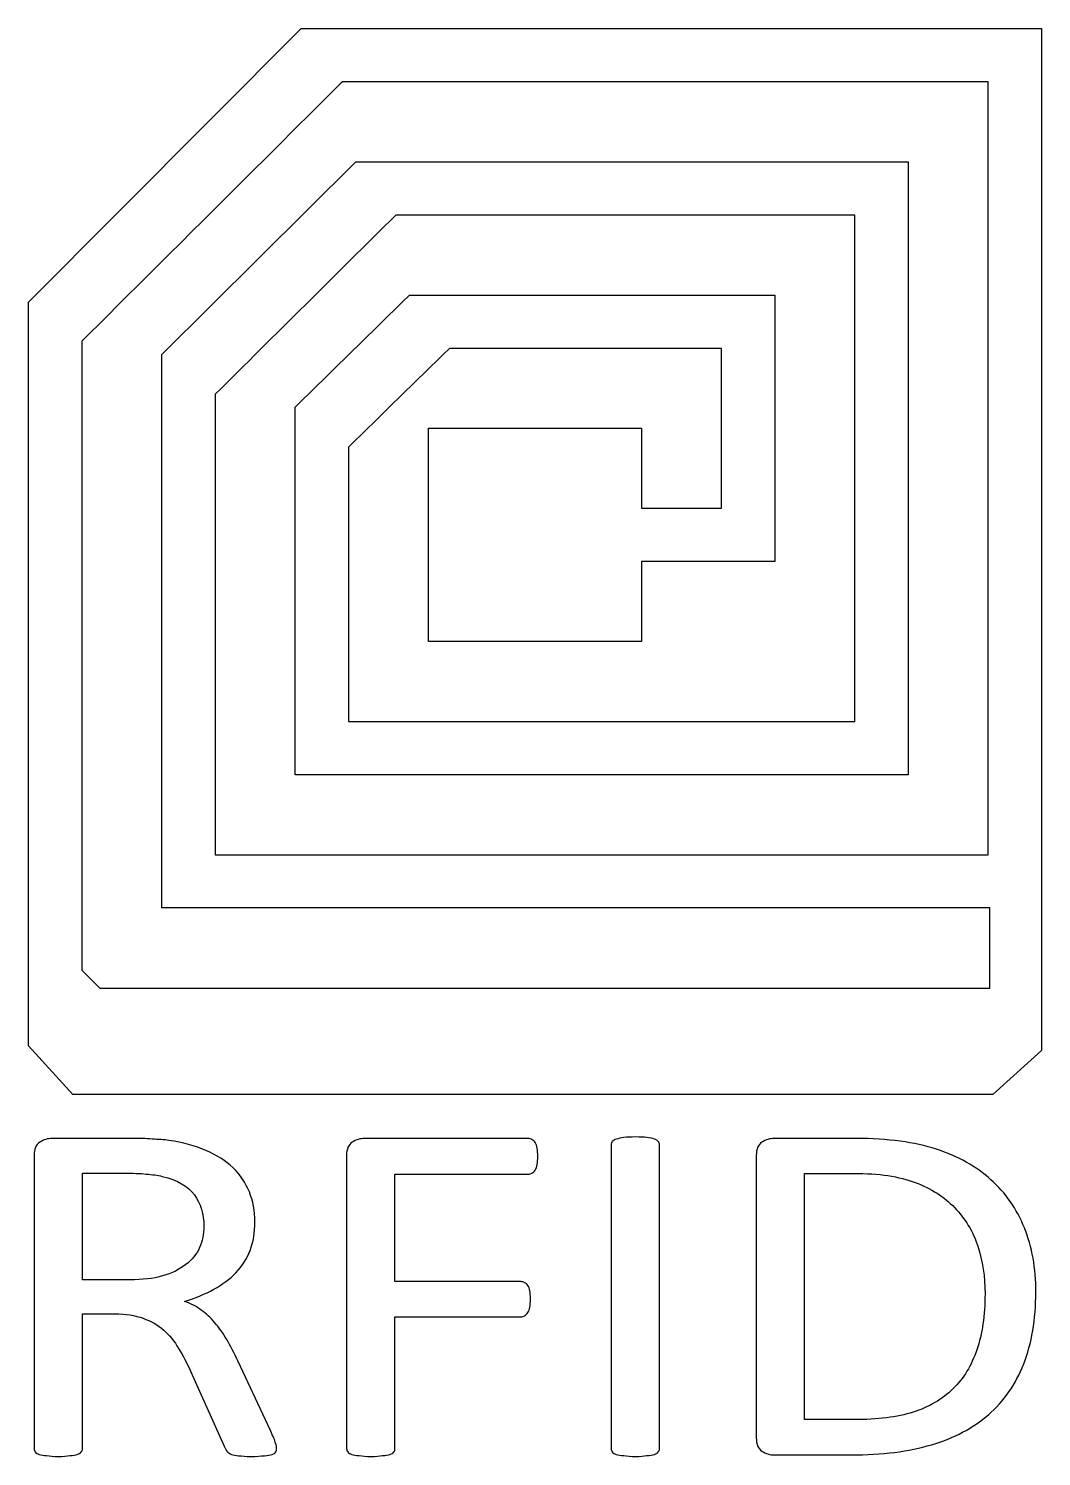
# Model space of a CAD drawing. Header units: millimetres. Extents: x 0 to 23, y 0 to 32.4.
import ezdxf

# ---------------------------------------------------------------- set-up
doc = ezdxf.new("R2010")
doc.units = ezdxf.units.MM
doc.layers.add('Capa_1', color=7, linetype='CONTINUOUS')

msp = doc.modelspace()

# ---------------------------------------------------------------- linework, layer by layer
at = {"layer": 'Capa_1', "color": 7}
msp.add_lwpolyline([(-0.00011, 9.325187), (-0.00011, 26.214557), (6.19302, 32.428837), (22.99989, 32.428837), (22.99989, 9.220017), (21.89302, 8.218317), (1.00159, 8.218317)], close=True, dxfattribs=at)
for points in [[(4.23677, 24.122707), (4.23677, 13.665677), (21.7894, 13.665677), (21.7894, 31.218317), (7.1226, 31.218317)], [(21.82959, 12.455157), (3.02624, 12.455157), (3.02624, 25.029517), (7.42863, 29.402517), (19.97361, 29.402517), (19.97361, 15.481467), (6.05255, 15.481467), (6.05255, 23.829137)], [(7.26307, 22.924417), (7.26307, 16.691997), (18.76308, 16.691997), (18.76308, 28.191997), (8.33748, 28.191997)], [(8.64783, 26.376217), (16.94729, 26.376217), (16.94729, 20.323567), (13.92097, 20.323567), (13.92097, 18.507787), (9.07886, 18.507787), (9.07886, 23.349897), (13.92097, 23.349897), (13.92097, 21.534107), (15.73677, 21.534107), (15.73677, 25.165687), (9.55835, 25.165687)], [(1.21045, 25.328347), (1.21045, 11.042877), (1.62198, 10.631347), (21.82959, 10.631347), (21.82959, 12.455157)], [(2.291557, 7.220734), (0.53539, 7.220586)], [(11.346016, 7.222677), (7.629736, 7.220586)], [(13.779713, 7.254286), (13.779996, 7.254286)], [(18.798589, 7.220193), (16.932407, 7.220586)], [(0.126933, 6.831323), (0.126933, 0.177365)], [(7.221279, 6.831323), (7.221279, 0.177365)], [(13.227377, 7.076196), (13.227377, 0.177217)], [(14.326678, 0.177217), (14.326678, 7.076196)], [(16.52395, 6.831323), (16.52395, 0.422386)], [(1.225498, 6.432688), (2.147481, 6.432688)], [(2.296786, 4.010718), (1.225725, 4.010718), (1.225498, 6.432688)], [(11.1804, 3.969148), (8.32058, 3.969148), (8.32058, 6.409713), (11.346016, 6.409713)], [(17.617004, 6.427768), (18.737759, 6.427768)], [(18.748811, 0.835435), (17.617032, 0.835435), (17.617004, 6.427768)], [(1.225668, 0.177365), (1.225668, 3.237701), (1.959958, 3.237701)], [(8.32058, 0.177365), (8.32058, 3.170451), (11.1804, 3.170451)], [(5.493492, 0.585766), (4.75369, 2.16636)], [(3.687971, 1.921339), (4.444309, 0.230226)], [(16.932407, 0.033122), (18.677013, 0.033122)]]:
    msp.add_lwpolyline(points, dxfattribs=at)
for points in [[(7.1226, 31.218317), (7.1226, 31.218317), (3.18116, 27.291677), (1.21045, 25.328347)], [(8.33748, 28.191997), (6.97057, 26.835567), (5.60367, 25.479147), (4.23677, 24.122707)], [(6.05255, 23.829137), (6.91765, 24.678157), (7.78275, 25.527177), (8.64783, 26.376217)], [(9.55835, 25.165687), (8.79325, 24.418607), (8.02817, 23.671507), (7.26307, 22.924417)], [(0.53539, 7.220586), (0.437586, 7.220586), (0.343175, 7.193283), (0.253851, 7.134001)], [(2.804997, 7.205975), (2.668751, 7.218274), (2.500026, 7.220734), (2.291557, 7.220734)], [(3.185922, 7.177195), (3.075399, 7.189494), (2.945371, 7.199334), (2.804997, 7.205975)], [(4.025111, 6.946712), (3.78258, 7.05027), (3.505028, 7.129229), (3.185922, 7.177195)], [(7.629736, 7.220586), (7.531933, 7.220586), (7.437521, 7.193283), (7.348198, 7.134001)], [(11.428838, 7.198079), (11.403398, 7.212838), (11.375696, 7.222677), (11.346016, 7.222677)], [(11.506007, 7.126007), (11.483393, 7.15946), (11.458519, 7.18332), (11.428838, 7.198079)], [(13.255644, 7.152942), (13.238684, 7.130804), (13.227377, 7.105714), (13.227377, 7.076196)], [(13.349491, 7.205828), (13.306807, 7.193529), (13.276845, 7.17508), (13.255644, 7.152942)], [(13.520505, 7.239527), (13.452382, 7.232147), (13.396131, 7.219848), (13.349491, 7.205828)], [(13.779996, 7.254286), (13.682192, 7.254286), (13.592869, 7.251826), (13.520505, 7.239527)], [(14.039203, 7.239527), (13.97108, 7.251826), (13.885997, 7.254286), (13.779713, 7.254286)], [(14.210218, 7.205828), (14.167535, 7.220586), (14.111284, 7.232147), (14.039203, 7.239527)], [(14.298411, 7.152942), (14.281451, 7.17508), (14.252619, 7.194758), (14.210218, 7.205828)], [(14.326678, 7.076196), (14.326678, 7.105714), (14.315371, 7.130804), (14.298411, 7.152942)], [(16.932407, 7.220586), (16.834604, 7.220586), (16.740192, 7.193283), (16.650869, 7.134001)], [(20.614965, 6.975197), (20.121396, 7.138035), (19.513403, 7.220193), (18.798589, 7.220193)], [(0.253851, 7.134001), (0.168768, 7.07841), (0.126933, 6.975836), (0.126933, 6.831323)], [(4.643449, 6.552775), (4.477523, 6.711924), (4.271881, 6.843056), (4.025111, 6.946712)], [(7.348198, 7.134001), (7.263114, 7.07841), (7.221279, 6.975836), (7.221279, 6.831323)], [(11.550103, 6.996375), (11.541623, 7.051967), (11.52749, 7.0928), (11.506007, 7.126007)], [(11.56141, 6.813858), (11.56141, 6.884209), (11.558894, 6.944474), (11.550103, 6.996375)], [(11.550103, 6.626421), (11.558583, 6.678323), (11.56141, 6.743508), (11.56141, 6.813858)], [(16.650869, 7.134001), (16.565785, 7.07841), (16.52395, 6.975836), (16.52395, 6.831323)], [(21.851642, 6.283378), (21.519761, 6.586991), (21.108505, 6.815998), (20.614965, 6.975197)], [(5.01335, 6.005076), (4.932507, 6.212437), (4.809263, 6.393552), (4.643449, 6.552775)], [(11.428838, 6.434311), (11.458519, 6.44907), (11.484807, 6.471946), (11.506007, 6.501464)], [(11.506007, 6.501464), (11.52862, 6.534671), (11.541623, 6.57452), (11.550103, 6.626421)], [(2.147481, 6.432688), (2.36457, 6.432688), (2.54008, 6.425308), (2.671973, 6.413009)], [(2.671973, 6.413009), (2.80822, 6.40071), (2.93005, 6.386197), (3.036362, 6.360123)], [(3.036362, 6.360123), (3.376752, 6.275014), (3.620441, 6.133576), (3.765111, 5.937357)], [(11.346016, 6.409713), (11.375696, 6.409713), (11.403398, 6.419552), (11.428838, 6.434311)], [(18.737759, 6.427768), (19.307902, 6.427768), (19.772865, 6.358156), (20.13454, 6.221145)], [(20.13454, 6.221145), (20.496187, 6.084134), (20.794884, 5.893794), (21.028905, 5.649438)], [(22.613521, 5.188004), (22.443354, 5.61751), (22.187764, 5.983479), (21.851642, 6.283378)], [(3.765111, 5.937357), (3.909838, 5.744755), (3.980505, 5.507704), (3.980505, 5.226303)], [(5.140269, 5.327671), (5.140269, 5.575742), (5.098434, 5.801429), (5.01335, 6.005076)], [(21.028905, 5.649438), (21.267196, 5.404934), (21.442761, 5.111996), (21.553398, 4.775052)], [(3.980505, 5.226303), (3.980505, 5.052395), (3.949129, 4.889187), (3.881288, 4.741083)], [(5.029745, 4.679096), (5.106348, 4.871698), (5.140269, 5.087004), (5.140269, 5.327671)], [(22.873011, 3.732294), (22.873011, 4.272884), (22.787928, 4.758498), (22.613521, 5.188004)], [(3.881288, 4.741083), (3.817405, 4.593003), (3.712535, 4.467823), (3.572105, 4.356739)], [(4.709537, 4.169843), (4.850024, 4.317923), (4.957438, 4.490257), (5.029745, 4.679096)], [(21.553398, 4.775052), (21.663922, 4.441823), (21.719042, 4.082864), (21.719042, 3.694093)], [(3.572105, 4.356739), (3.431618, 4.249491), (3.254837, 4.160201), (3.0421, 4.097303)], [(3.0421, 4.097303), (2.83349, 4.038022), (2.586127, 4.010718), (2.296786, 4.010718)], [(4.207121, 3.795092), (4.402728, 3.902586), (4.569107, 4.02533), (4.709537, 4.169843)], [(11.263222, 3.94455), (11.237782, 3.959309), (11.210081, 3.969148), (11.1804, 3.969148)], [(11.340674, 3.882071), (11.31806, 3.911588), (11.293185, 3.933481), (11.263222, 3.94455)], [(3.544629, 3.521243), (3.78716, 3.595283), (4.011401, 3.687771), (4.207121, 3.795092)], [(11.38477, 3.762033), (11.37629, 3.813934), (11.362157, 3.852553), (11.340674, 3.882071)], [(11.396077, 3.574596), (11.396077, 3.652325), (11.393533, 3.713821), (11.38477, 3.762033)], [(11.38477, 3.387159), (11.39325, 3.439061), (11.396077, 3.504245), (11.396077, 3.574596)], [(21.719042, 3.694093), (21.719042, 3.205355), (21.654594, 2.780105), (21.53135, 2.420949)], [(22.596843, 2.098838), (22.77973, 2.565364), (22.873011, 3.110259), (22.873011, 3.732294)], [(3.920042, 3.324213), (3.809519, 3.405632), (3.680622, 3.469341), (3.544629, 3.521243)], [(4.223686, 3.040745), (4.130122, 3.151928), (4.030623, 3.246385), (3.920042, 3.324213)], [(11.263222, 3.195049), (11.292903, 3.214727), (11.319191, 3.237603), (11.340674, 3.267121)], [(11.340674, 3.267121), (11.363287, 3.300328), (11.37629, 3.339193), (11.38477, 3.387159)], [(1.959958, 3.237701), (2.210968, 3.237701), (2.42167, 3.20351), (2.600373, 3.13685)], [(2.600373, 3.13685), (2.77902, 3.073879), (2.937739, 2.98631), (3.06966, 2.867797)], [(4.499853, 2.656401), (4.41477, 2.800792), (4.321772, 2.929685), (4.223686, 3.040745)], [(11.1804, 3.170451), (11.210081, 3.170451), (11.237782, 3.18029), (11.263222, 3.195049)], [(3.06966, 2.867797), (3.201667, 2.752924), (3.312756, 2.61274), (3.406433, 2.449827)], [(4.75369, 2.16636), (4.668607, 2.347893), (4.584937, 2.512011), (4.499853, 2.656401)], [(3.406433, 2.449827), (3.504236, 2.290678), (3.598648, 2.113892), (3.687971, 1.921339)], [(21.53135, 2.420949), (21.412346, 2.065508), (21.232823, 1.769127), (20.990293, 1.532149)], [(21.796324, 0.945807), (22.149463, 1.25311), (22.4139, 1.636027), (22.596843, 2.098838)], [(20.990293, 1.532149), (20.747763, 1.295271), (20.446522, 1.11846), (20.084875, 1.003686)], [(20.084875, 1.003686), (19.7232, 0.888813), (19.276413, 0.835435), (18.748811, 0.835435)], [(20.504441, 0.263606), (21.014998, 0.415375), (21.447425, 0.642193), (21.796324, 0.945807)], [(5.609387, 0.302298), (5.592426, 0.35789), (5.553135, 0.452346), (5.493492, 0.585766)], [(16.52395, 0.422386), (16.52395, 0.277995), (16.565785, 0.178865), (16.650869, 0.119707)], [(0.126933, 0.177365), (0.126933, 0.147847), (0.132586, 0.122757), (0.149546, 0.100619)], [(0.149546, 0.100619), (0.166507, 0.078481), (0.20071, 0.057819), (0.243393, 0.04306)], [(0.243393, 0.04306), (0.286076, 0.030761), (0.340914, 0.025841), (0.409037, 0.018462)], [(0.409037, 0.018462), (0.4814, 0.006163), (0.567614, -0.001217), (0.673898, -0.001217)], [(0.673898, -0.001217), (0.780181, -0.001217), (0.870918, 0.006163), (0.938759, 0.018462)], [(0.938759, 0.018462), (1.011122, 0.025841), (1.066243, 0.030761), (1.104403, 0.04306)], [(1.104403, 0.04306), (1.147086, 0.057819), (1.175636, 0.078481), (1.192596, 0.100619)], [(1.192596, 0.100619), (1.215209, 0.122757), (1.225668, 0.147847), (1.225668, 0.177365)], [(4.444309, 0.230226), (4.461269, 0.185704), (4.483883, 0.149299), (4.505083, 0.119781)], [(4.505083, 0.119781), (4.530523, 0.090263), (4.561899, 0.061484), (4.604582, 0.043035)], [(4.604582, 0.043035), (4.646983, 0.028276), (4.702103, 0.020897), (4.770227, 0.014255)], [(4.770227, 0.014255), (4.84259, 0.006876), (4.935588, -0.000503), (5.046394, -0.000503)], [(5.046394, -0.000503), (5.173878, -0.000503), (5.279031, 0.006876), (5.35555, 0.014255)], [(5.35555, 0.014255), (5.432153, 0.021635), (5.489535, 0.029014), (5.532218, 0.043035)], [(5.532218, 0.043035), (5.574618, 0.057794), (5.60232, 0.078456), (5.61504, 0.100595)], [(5.632, 0.17734), (5.632, 0.206858), (5.626347, 0.250396), (5.609387, 0.302298)], [(5.61504, 0.100595), (5.629173, 0.122733), (5.632, 0.147823), (5.632, 0.17734)], [(7.221279, 0.177365), (7.221279, 0.151537), (7.232586, 0.126447), (7.249546, 0.100619)], [(7.249546, 0.100619), (7.266506, 0.078481), (7.295339, 0.057819), (7.337739, 0.04306)], [(7.337739, 0.04306), (7.380139, 0.030761), (7.436673, 0.025841), (7.508754, 0.018462)], [(7.508754, 0.018462), (7.581117, 0.006163), (7.671571, -0.001217), (7.773615, -0.001217)], [(7.773615, -0.001217), (7.884138, -0.001217), (7.970635, 0.006163), (8.038476, 0.018462)], [(8.038476, 0.018462), (8.106599, 0.025841), (8.161437, 0.030761), (8.20412, 0.04306)], [(8.20412, 0.04306), (8.246803, 0.057819), (8.281006, 0.078481), (8.297966, 0.100619)], [(8.297966, 0.100619), (8.314926, 0.126447), (8.32058, 0.151537), (8.32058, 0.177365)], [(13.227377, 0.177217), (13.227377, 0.1477), (13.238684, 0.12261), (13.255644, 0.100472)], [(13.255644, 0.100472), (13.272605, 0.078333), (13.301437, 0.057671), (13.343837, 0.042912)], [(13.343837, 0.042912), (13.386238, 0.030613), (13.442771, 0.025694), (13.514852, 0.018314)], [(13.514852, 0.018314), (13.587215, 0.006015), (13.677669, -0.001364), (13.779713, -0.001364)], [(13.779713, -0.001364), (13.885997, -0.001364), (13.97108, 0.006015), (14.039203, 0.018314)], [(14.039203, 0.018314), (14.111567, 0.025694), (14.167818, 0.030613), (14.210218, 0.042912)], [(14.210218, 0.042912), (14.252901, 0.057671), (14.281451, 0.078333), (14.298411, 0.100472)], [(14.298411, 0.100472), (14.315371, 0.12261), (14.326678, 0.1477), (14.326678, 0.177217)], [(16.650869, 0.119707), (16.740192, 0.064116), (16.834604, 0.033122), (16.932407, 0.033122)], [(18.677013, 0.033122), (19.383319, 0.033122), (19.993856, 0.111836), (20.504441, 0.263606)]]:
    msp.add_open_spline(points, degree=3, dxfattribs=at)

doc.saveas('drawing.dxf')
